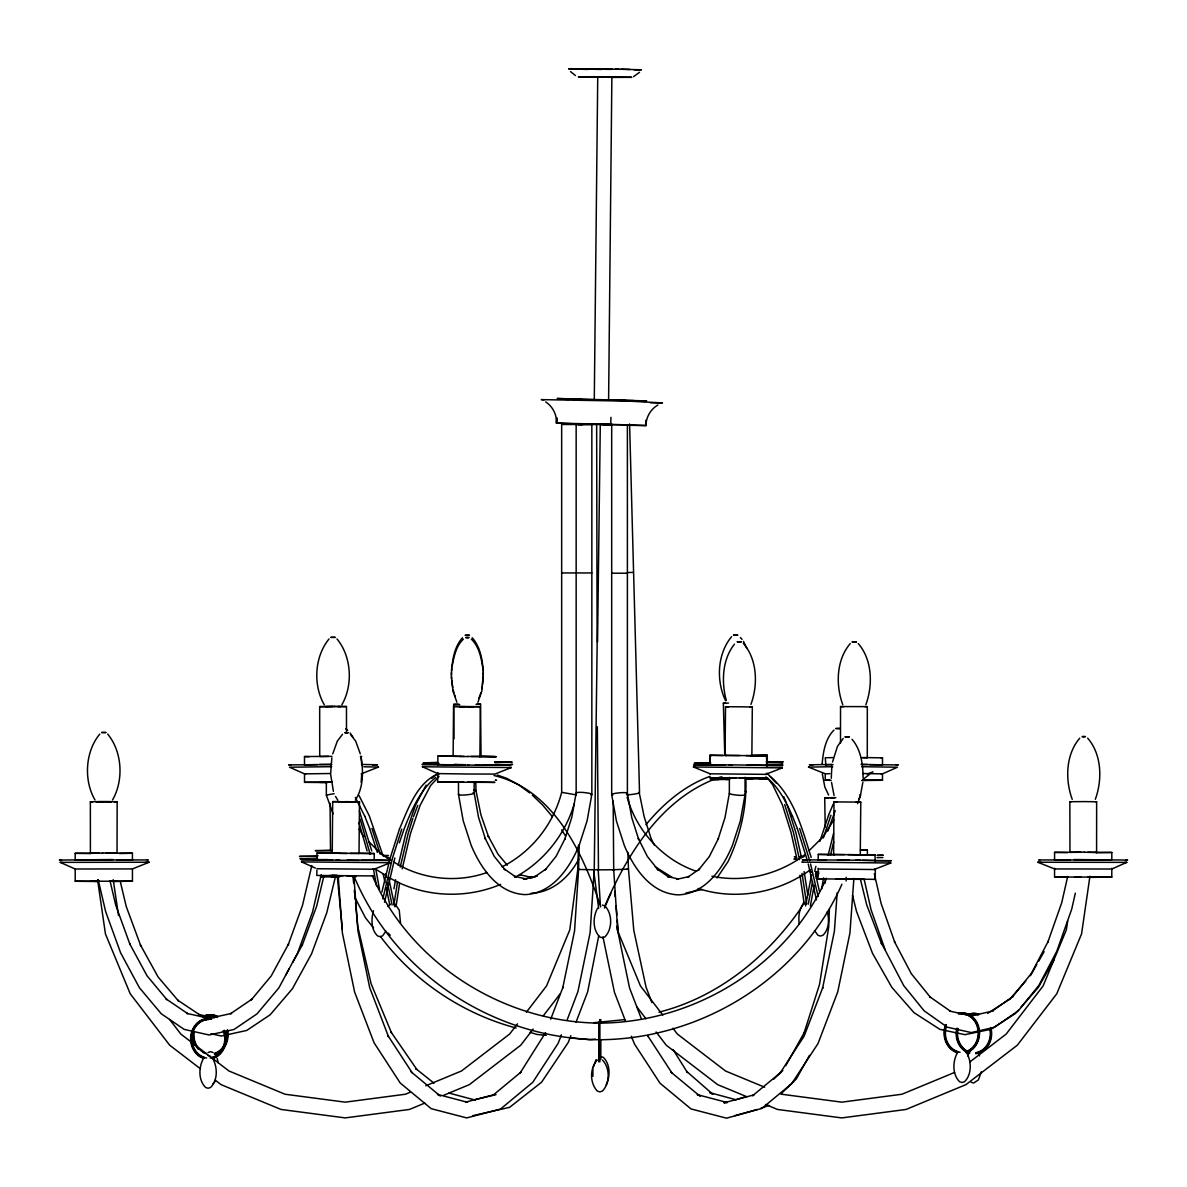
<?xml version="1.0" encoding="UTF-8"?>
<svg xmlns="http://www.w3.org/2000/svg" width="1187" height="1187" viewBox="0 0 1187 1187"><rect width="100%" height="100%" fill="white"/><g stroke="black" fill="none" stroke-linecap="round" stroke-linejoin="round"><path stroke-width="1.5" d="M831.182 780.393L825.247 780.185L825.247 773.79L808.54 767.099L832.74 766.713M825.855 764.903L825.262 757.781L833.066 757.588M840.5 743.151L840.53 706.577L867.326 706.621L867.282 757.84L861.569 757.707M861.614 780.527L882.475 780.26L882.49 773.865L897.461 767.217L861.807 766.698M882.49 764.977L882.505 757.855L862.712 757.529M1067.588 877.312L1054.56 877.03L1054.56 868.231M1054.575 859.744L1054.575 852.37L1084.666 852.118M1069.962 852.429L1069.843 801.715L1084.384 801.596L1096.64 801.774L1096.595 852.444L1095.838 852.474M1089.162 877.371L1111.789 877.104L1111.804 868.305M1111.804 859.818L1111.818 852.459L1084.339 852.281M597.536 641.885L600.296 424.442L608.056 424.501M483.332 672.584L481.803 691.116L477.931 702.229M863.112 778.257C863.023 764.873 861.168 749.769 852.014 739.308M316.87 870.279L316.825 875.457L374.053 875.947L372.703 875.887M316.959 859.937L317.018 853.052L333.428 853.023M339.927 853.319L332.241 853.171L332.686 801.64L339.037 801.655M350.21 853.408L359.038 853.408L359.483 801.863L354.765 801.759M374.187 860.501L374.246 853.542L358.667 853.245M463.909 782.188L437.662 781.892L437.751 772.678M437.81 765.318L437.884 756.119L454.309 756.089L453.108 756.253L453.553 706.488L459.888 706.517M471.076 756.475L479.904 756.475L480.349 706.71L475.616 706.606M709.752 764.547L709.841 755.288L766.476 755.807L766.965 766.965M726.281 755.481L725.064 755.436L725.524 706.725L740.065 706.799L752.321 706.992L751.861 755.704L751.104 755.718M825.366 878.973L818.021 878.81L818.125 868.35M818.199 859.848L818.258 854.403L874.893 854.922L875.412 861.94M833.63 854.566L833.986 801.878L860.783 802.145L860.263 854.818L848.008 854.625M873.899 879.404L875.249 879.374L875.353 868.914M594.286 399.722L597.729 77.021L604.613 77.021M608.605 399.885L611.869 77.14M579.078 845.322L578.603 869.418L574.553 930.979L562.712 988.118L562.95 987.258L550.709 1019.173M580.725 424.026L556.495 423.136L556.644 417.854M578.47 845.233L577.787 869.314L569.79 929.836L546.554 985.907L526.405 1012.17M646.129 420.272L645.98 425.554L610.756 424.338L610.949 417.305M829.401 908.96L828.689 927.24L819.505 984.542L803.777 1033.877L804.207 1032.645L785.764 1065.674M451.431 674.884L451.624 668.533M822.101 764.458C823.11 752.513 825.069 738.907 833.986 730.079M610.756 424.338L556.495 423.136L556.822 417.958M483.302 676.679L482.53 684.825M837.176 892.891L834.387 931.246L822.546 988.385L822.784 987.525L804.103 1036.221L779.755 1073.597L780.734 1072.425L752.543 1095.779L754.012 1094.889L723.877 1102.827L727.379 1102.56L697.273 1094.622L698.876 1095.26M853.883 878.425L849.937 933.041L837.755 991.857L818.006 1043.566L791.595 1083.776L761.817 1108.435L726.533 1118.169L691.057 1108.955L660.031 1083.241L634.526 1044.1L631.306 1036.251M400.523 923.085L399.233 910.103L395.182 904.182M592.907 1069.532L592.907 1076.253M451.624 670.789C452.455 659.334 454.517 646.574 462.485 637.745M831.864 766.045L831.271 778.301M862.845 782.337L860.649 794.415M745.822 777.975C747.113 806.7 740.362 835.678 728.061 861.569L717.022 877.95M1089.933 876.199L1081.565 933.917L1056.771 993.786L1017.318 1045.198L965.906 1084.651L906.037 1109.459L841.776 1117.917L777.53 1109.459L765.556 1104.489M393.936 904.791L397.586 881.511M396.013 906.571L399.604 883.336M1067.677 920.889L1066.356 929.836L1043.121 985.922L1006.175 1034.07L969.705 1062.053M331.856 757.84L330.609 774.132L333.399 791.343M452.054 666.723C453.864 657.049 455.897 646.203 463.375 639.14M646.129 423.062C646.93 415.613 651.44 408.714 657.924 404.96M393.95 888.781L395.583 879.686M502.116 866.822C531.628 851.969 553.439 824.253 561.659 792.337L561.659 424.486L591.838 424.486L591.838 794.4L587.105 820.781L579.197 845.233C569.701 867.979 552.489 893.485 525.158 894.612C497.828 893.485 480.616 867.979 471.135 845.233L463.212 820.781L458.479 794.4L458.479 782.233M729.352 777.351L729.352 793.287L725.005 817.561L718.001 839.521L718.447 838.482L709.336 856.539L698.446 870.116L699.573 868.988L687.585 877.327L689.143 876.555L676.605 879.359L678.37 879.092M805.572 905.889L811.582 874.73M808.273 904.168L812.531 881.763M810.365 905.859L814.193 885.279M821.671 888.781L823.615 877.876M824.98 883.336L825.633 879.701M481.803 688.861L482.293 686.175M598.723 935.935L587.654 991.872L576.021 1022.185M382.852 898.841L392.511 858.023L401.77 829.09M384.499 902.224L394.841 858.008M816.003 876.481L816.715 872.949M398.238 865.427L405.82 833.482L415.42 805.365M400.227 867.103L408.165 833.482L412.809 818.466M402.2 868.795L410.494 833.497L420.109 805.365L430.629 785.512L439.027 776.506M828.125 855.337L833.526 833.482M830.455 855.352L833.704 841.895M832.517 761.995L837.443 746.415L843.185 738.462M381.873 892.045L390.182 858.038L399.44 829.09M1067.662 876.585L1061.727 902.728L1047.884 942.063L1048.299 941.143L1031.429 973.31L1012.14 997.243L1012.971 996.486L992.065 1011.22L993.074 1010.938L971.337 1015.953L949.615 1011.057L950.624 1011.339L929.733 996.739L930.563 997.495L911.275 973.666L894.434 941.603L894.864 942.523L881.051 903.277L874.329 873.691M1075.348 893.114L1071.713 909.153L1056.801 951.232L1038.981 985.225L1018.58 1010.538L994.498 1027.245L971.337 1032.586L948.176 1027.378M311.84 865.531L302.448 905.562L288.189 944.837L288.589 943.917L271.185 975.996L251.288 999.855L252.104 999.083L230.53 1013.713L231.539 1013.431L209.105 1018.342L186.685 1013.357L187.694 1013.639L166.121 998.935L166.937 999.691L147.025 975.773L129.62 943.62L130.021 944.555L115.747 905.236L110.035 880.843M321.306 874.626L312.537 912.017L297.611 953.087L278.826 987.94L256.971 1013.906L234.017 1029.47L209.105 1034.99L184.193 1029.396L161.254 1013.743L139.398 987.703L120.599 952.79L105.673 911.661L98.15 879.582M814.712 871.317L815.87 866.406M323.725 876.689L316.632 906.304L302.077 945.609L302.462 944.689L292.714 962.36M335.313 877.104L326.781 912.729L311.543 953.858L292.403 988.756L270.146 1014.796L246.748 1030.435L221.39 1036.014L210.945 1033.758M373.49 910.755C371.13 918.975 370.923 929.599 377.57 935.89L380.063 936.691L382.555 935.89L385.998 931.157M593.04 1067.84L596.008 1059.679M981.352 1071.742L978.4 1079.918L973.622 1083.034L971.114 1082.232M332.761 753.834L337.316 741.133L342.524 734.293M480.839 692.837L480.186 694.944M819.846 841.449L828.556 815.246M823.303 837.992L830.945 815.232M827.829 831.078L835.247 810.691M399.366 842.874L404.055 829.223C411.221 810.617 420.302 789.533 435.748 777.515M574.271 803.644C565.279 834.698 543.453 861.881 515.01 877.267M857.593 803.658L860.664 795.082L859.611 794.889M859.996 796.522L858.75 799.578M413.432 816.834L417.765 805.365M545.56 1032.601L519.921 1073.345L520.9 1072.158L492.709 1095.512M561.421 1034.827L558.172 1043.299L532.755 1082.321L500.513 1109.059L466.699 1117.917L431.222 1108.688L400.197 1082.989L374.068 1042.75L354.616 992.05L342.39 933.027L338.221 876.243M567.282 1019.574L577.921 991.59L590.102 932.774L594.242 869.73L597.12 647.004L596.646 424.293L585.369 424.189M570.858 1035.658L568.276 1042.394L541.584 1082.218L509.624 1107.337L472.945 1115.646M399.5 828.941C408.269 808.673 416.726 782.663 438.775 773.405M479.815 695.983L478.94 698.001M828.615 815.083L833.215 804.133M605.073 905.562C627.671 853.616 661.189 799.044 716.785 778.286M604.42 908.07L610.771 893.514M750.926 704.425C758.092 684.973 757.41 659.527 743.299 643.309M865.857 704.663C873.009 685.211 872.341 659.749 858.231 643.532M1095.319 799.311C1102.471 779.859 1101.803 754.398 1087.693 738.18M415.48 805.201L426.088 785.171M203.303 1058.715C198.63 1067.395 198.229 1080.14 205.574 1087.455L208.081 1088.256L210.589 1087.455C217.933 1080.14 217.533 1067.395 212.859 1058.715M957.286 1052.958C952.612 1061.638 952.211 1074.398 959.556 1081.713L962.063 1082.514L964.571 1081.713C971.916 1074.398 971.515 1061.638 966.841 1052.958M967.642 1055.896L968.844 1053.477M597.551 908.203C592.847 916.883 592.447 929.658 599.821 936.958L602.343 937.76L604.866 936.958C612.581 929.035 612.581 913.812 604.866 905.874L602.343 905.087M606.216 1084.903C610.281 1076.416 610.415 1064.294 603.337 1057.35L600.815 1056.564M578.707 859.225C569.434 877.045 552.252 892.654 531.183 893.217M803.807 902.387L800.468 908.827C766.579 957.701 717.215 997.466 658.919 1012.185M816.315 878.246L818.822 873.409M826.404 878.246C787.738 965.565 694.855 1022.541 600.028 1023.105C504.045 1022.63 410.568 964.141 372.243 875.516M841.909 884.226C800.691 978.029 701.74 1039.011 600.028 1039.738C494.193 1038.981 394.93 974.171 353.993 876.214M285.622 975.224L289.168 968.785M809.46 1055.377L796.269 1079.028L780.764 1094.073M1030.42 975.699L1036.815 964.467M1038.64 961.262L1044.13 951.648M1053.997 959.897L1038.18 987.643L1020.701 1007.54M833.749 820.113L823.125 836.776L809.089 850.678M112.513 799.964C123.938 780.289 122.246 751.638 107.676 734.085M341.826 704.811C353.251 685.151 351.56 656.485 336.989 638.932M355.299 800.172C363.459 787.901 363.385 771.832 361.16 757.796M517.458 1023.847L509.609 1034.055L461.461 1071L425.777 1085.779M533.156 1029.04L520.752 1045.198L469.34 1084.651L443.686 1095.275M543.29 1015.82L560.205 993.786M645.995 824.639C663.147 803.925 684.409 785.571 710.004 776.372M1025.761 980.996L1009.484 999.543L1010.271 998.786L987.599 1013.401M1018.372 1010.196L1015.256 1013.609L991.13 1029.174M734.471 644.17C722.126 659.542 721.355 681.976 726.251 700.36M639.511 72.318L633.546 76.651M387.956 906.512L390.197 904.182M804.385 903.352C798.717 908.396 798.406 916.898 799.192 923.946M213.096 1083.553L215.351 1081.238M597.358 1060.006C589.657 1067.929 589.657 1083.152 597.358 1091.076L599.895 1091.877L602.417 1091.076C610.133 1083.152 610.133 1067.929 602.417 1060.006M99.738 734.1C85.197 751.683 83.535 780.334 95.005 799.993M329.051 638.947C314.51 656.53 312.849 685.181 324.318 704.841M731.593 636.707C717.215 653.785 716.028 681.071 725.643 700.76M850.293 643.547C836.227 659.794 835.589 685.255 842.785 704.692M1079.755 738.195C1065.689 754.442 1065.036 779.889 1072.232 799.341M773.672 1079.206L782.856 1070.437M431.653 778.42L437.335 773.894M863.899 778.761L869.581 774.265M437.365 773.716L438.819 774.696M534.373 877.059L546.376 868.736L545.234 869.863L556.124 856.287L565.249 838.23L564.804 839.254L571.793 817.309L576.155 793.035L576.155 424.486M805.246 854.477C778.909 874.537 744.472 882.95 711.948 876.229M810.484 869.7C778.791 892.95 735.673 900.829 698.208 888.484M768.924 1105.379L760.63 1108.421M313.368 859.7L317.359 859.7M1126.775 862.37L1111.804 869.018L1054.56 868.943L1037.853 862.252L1126.775 862.37L1124.668 862.489M765.541 774.399L782.352 767.87L693.431 766.98L710.256 773.85M873.988 869.552L890.814 863.008L801.893 862.133L802.813 862.192M410.494 1092.114L405.39 1094.236L345.224 1102.159L285.043 1094.236L228.972 1071L180.825 1034.055L169.622 1019.47M424.857 1103.064L409.47 1109.444L345.224 1117.902L280.963 1109.444L221.094 1084.651L215.218 1080.14M954.63 1072.425L901.957 1094.236L841.776 1102.159L781.61 1094.236M361.16 773.865L378.46 767.084L363.83 766.772M132.44 868.929L149.147 862.237L60.225 862.37L75.196 869.003L132.44 868.929L132.454 881.184L112.646 881.511M509.208 767.455L511.315 767.544L494.964 774.072L467.826 774.013L437.736 773.583L422.394 766.787L423.314 766.713M316.884 868.736L374.113 869.225L390.449 862.697L388.342 862.608M867.311 774.087L873.068 771.862M594.123 869.774L579.004 869.477M487.026 872.49C456.772 883.365 421.029 879.374 393.95 862.059M500.632 884.36C465.022 899.538 421.934 897.194 388.683 877.267M208.066 1052.483L210.574 1051.682L213.096 1052.483M735.332 1099.948L745.495 1096.788M757.232 1109.474L734.976 1115.646M590.785 794.889L591.571 794.682M702.348 889.478L685.938 892.995M465.808 1102.1L494.178 1094.637M718.313 777.678L721.844 776.758M496.003 1094.637L473.494 1100.008L475.245 1100.082L449.027 1093.079M328.547 756.371L319.718 756.534L319.674 706.606L335.446 706.443M346.5 732.453L346.47 706.562L336.485 706.502M91.162 853.334L90.405 853.305L90.36 801.759L106.133 801.596M117.038 853.29L117.157 801.715L114.041 801.818M90.405 853.305L99.233 853.156M535.93 876.288L523.408 879.092L526.924 879.092L514.386 876.288L515.944 877.059L503.956 868.736L505.083 869.863L494.193 856.287L485.082 838.23L485.528 839.254L478.524 817.309L474.177 793.035L474.177 782.396M724.753 754.962L723.358 703.253L728.521 703.06M990.136 1029.441L965.001 1034.663L939.881 1029.352L913.975 1012.645L891.852 987.361L872.534 953.369L856.48 911.304L852.533 895.265M537.281 876.125L529.165 877.757L532.637 877.653L519.55 874.641L521.093 875.353M340.758 706.591L338.191 706.517M95.954 801.744L103.195 801.655M326.336 782.5L326.336 795.067L334.185 793.702M596.646 424.293L580.992 424.397L612.492 424.545M304.51 765.2L304.495 756.549L331.974 756.356M361.145 756.549L361.738 765.125M377.54 767.217L378.46 767.084M331.722 766.683L289.539 767.217L304.51 773.865L304.525 782.322L331.677 781.966M361.16 782.322L361.753 773.776M75.196 860.308L75.182 853.319L102.661 853.141M132.425 860.234L132.425 853.245L119.383 853.527M147.351 860.071L148.271 859.937L75.79 859.967M149.147 862.237L145.63 862.445M75.196 869.032L75.211 881.258L132.454 881.184M480.349 706.71L469.533 706.666M359.483 801.863L344.393 801.863M332.241 853.171L333.458 853.141M603.723 424.278L609.05 424.545L608.263 424.56M334.749 706.502L325.268 706.606L332.82 706.502M97.215 801.7L111.563 801.729L110.806 801.774M612.937 869.863L613.709 869.73L613.175 801.151M593.619 1022.734L624.822 1019.618M595.414 1039.204L589.939 1039.738L569.908 1037.75M459.132 706.532L470.898 706.71M474.77 706.666L471.358 706.68M338.384 801.67L342.687 801.759M495.261 756.787L496.433 756.668L479.385 756.46M495.142 762.395L496.492 762.277L495.543 762.173M495.305 780.319L496.492 780.2L495.721 780.111M316.514 856.153L315.341 856.272L316.113 856.361M301.795 858.542L299.955 858.72L317.537 859.062M387.125 858.082L388.965 857.904L387.763 857.756M454.027 738.863L453.701 704.395L458.212 704.217M481.047 756.772L480.542 704.158L476.032 704.336M438.418 764.576L460.437 764.977M495.053 765.111L482.011 765.14M511.315 767.544L422.394 766.787M437.662 781.892L457.455 781.892M374.246 853.542L317.018 853.052M315.341 868.053L301.528 861.925L302.448 861.866M390.449 862.697L301.528 861.925M881.14 757.929L882.505 757.855M825.262 764.829L833.066 764.636M881.14 764.977L882.49 764.903L869.463 764.621M896.23 765.051L898.336 764.932L862.697 764.576M881.125 773.939L882.49 773.865L862.697 773.538M825.247 780.185L829.817 780.037M1111.818 852.459L1096.239 852.696M1054.575 859.967L1070.155 859.729M1125.543 860.189L1127.65 860.071L1073.879 859.536M1054.56 877.03L1111.789 877.104M633.205 572.416L628.19 572.505M867.326 706.621L864.967 706.68M1095.883 801.804L1096.64 801.774M1069.799 852.4L1080.823 852.266M383.49 855.916L388.49 855.604L383.134 855.337M594.375 869.774L598.871 869.611M583.663 424.234L581.927 424.501M582.327 424.382L577.95 424.545L581.393 424.486M460.185 706.769L463.494 706.71M372.763 765.036L377.585 764.784L362.955 764.473M353.103 801.967L353.963 801.922L348.681 801.818M830.781 797.709L835.856 797.634M581.63 424.085L576.007 424.352L582.001 424.397M437.083 762.366L423.18 762.944L438.953 763.286M498.748 765.007L512.65 764.443L511.449 764.28M631.573 77.348L611.884 77.392M346.545 801.937L349.957 801.863M766.55 762.039L783.212 761.787L766.416 762.084L767.351 762.054L767.232 755.184L752.855 755.451M781.313 764.116L782.856 764.087L766.194 764.339M829.817 773.642L825.84 773.865M710.33 779.696L718.758 779.533M825.217 827.042L824.713 797.961L834.773 797.783M867.445 855.382L867.356 849.922L860.441 850.04M811.404 872.163L810.409 872.178L811.374 872.163M495.142 762.766L512.176 762.128L494.593 761.787M330.298 850.174L315.282 850.664L332.345 850.886M318.086 855.753L299.48 856.406L317.063 856.762M725.717 703.223L723.358 703.253M750.436 755.481L751.46 755.451M729.174 779.355L725.539 779.429L727.557 779.399M748.789 779.043L752.424 778.969L748.181 779.043M759.205 778.865L767.633 778.717L746.074 779.087M800.29 856.643L803.836 856.584M877.297 855.367L883.306 855.248L877.386 855.337M815.795 872.074L818.852 872.03L815.736 872.104M752.959 755.407L767.232 755.184M714.144 779.636L729.782 779.369M828.689 797.901L824.713 797.961M860.516 850.026L867.356 849.922M800.201 856.673L803.733 856.613M114.115 881.303L117.231 881.199L109.545 881.095M767.069 755.852L751.49 755.807M765.63 765.437L766.98 765.407L747.187 765.081M780.26 767.9L782.352 767.87M709.663 773.805L766.891 774.369M875.487 854.966L859.907 854.922M877.03 857.637L882.95 857.548M818.199 859.996L826.004 859.981M888.707 863.053L890.814 863.008M352.569 876.748L356.07 876.703M818.021 878.81L849.002 879.181M752.321 706.992L749.961 707.007M725.064 755.436L739.59 755.511M710.894 756.149L709.93 756.164L710.049 763.018M766.387 762.069L767.351 762.054M860.783 802.145L856.05 802.145M833.467 854.551L844.506 854.595M317.537 764.606L304.51 764.888L305.86 764.977M862.534 780.349L867.267 780.245L864.151 780.141M832.028 764.428L809.415 764.799L812.932 765.007M339.69 876.881L320.445 876.896M99.263 881.095L90.598 881.214L98.12 881.362M634.199 69.855L641.455 69.766L615.311 69.128M1074.502 876.956L1080.808 876.926M1088.88 877.208L1096.565 877.089L1087.737 876.941M319.422 764.413L330.847 764.383M331.663 764.547L288.664 764.918L290.77 765.036M329.823 773.523L304.51 773.865L305.875 773.939M332.004 782.129L319.733 782.307L327.419 782.411M346.426 732.691C340.476 732.765 352.598 732.676 346.559 732.735M348.711 802.011L344.868 802.011M609.643 424.486L611.943 424.486M561.659 572.95L591.838 572.95M611.691 573.217L627.389 573.217M467.277 637.553C473.583 637.597 461.253 637.538 467.426 637.597M1083.657 736.593C1089.963 736.637 1077.618 736.578 1083.79 736.637M102.334 852.978L132.425 853.245M113.121 859.536L59.35 860.071L61.457 860.189M588.663 68.876L578.381 68.935L601.572 69.454M588.604 76.725L578.306 76.769L594.717 77.2M459.695 704.499L453.701 704.395M334.541 706.502L346.47 706.562M861.05 764.398L867.578 764.413M438.686 764.413L421.978 764.487L468.717 765.155M458.597 781.996L452.885 782.025L460.571 782.159M327.152 782.589L304.525 782.322M350.506 801.818L353.489 801.789M105.228 801.655L117.157 801.715M106.177 853.141L117.201 853.26M328.576 859.729L316.959 859.774L332.538 860.056M361.16 860.293L374.187 860.263L372.837 860.204M337.746 875.561L332.034 875.591L343.073 875.754M355.714 875.843L346.574 875.798M336.752 876.674L330.995 876.614M97.838 881.526L75.211 881.258M594.732 68.92L568.647 68.905L587.713 69.439M588.574 76.725L629.793 77.259M768.182 765.57L782.827 765.57L729.055 764.829M746.905 778.108L751.638 778.108L739.382 777.93M876.644 860.723L891.274 860.723L855.634 860.234M835.603 878.944L844.269 879.003M725.331 764.873L710.345 764.873M454.235 764.591L457.618 764.621M475.26 765.111L510.9 765.244L496.255 764.932M862.682 779.948L882.475 780.26M107.171 801.655L110.866 801.7M1087.767 852.281L1096.595 852.444M90.761 853.572L75.182 853.319M328.369 859.611L301.112 859.64L339.586 860.13M116.845 859.714L132.425 859.967M329.852 875.412L336.618 875.457M852.34 879.196L860.026 879.226L847.77 879.048M864.284 879.359L852.622 879.285M590.963 68.876L601.512 68.965M467.53 706.651L471.521 706.71M467.648 756.445L495.127 756.609L479.548 756.312M732.379 764.932L693.905 764.68L710.627 765.007M454.354 764.502L464.963 764.68M467.901 765.051L480.142 765.244M735.866 777.9L724.842 777.841L727.957 777.915M744.234 778.168L766.861 778.257L709.618 777.693L716.963 777.856M467.426 782.218L479.682 782.248L474.948 782.144M346.678 801.804L350.655 801.863M347.034 860.204L390.033 860.397L375.404 860.071M359.275 860.397L336.262 860.189M604.702 69.172L597.818 69.172L619.065 69.187M605.4 69.321L612.284 69.321L608.367 69.232M464.577 706.651L468.093 706.68M460.511 756.475L467.975 756.549M460.289 782.248L494.89 782.381L472.278 782.01M344.957 801.655L348.459 801.685M343.726 801.804L347.227 801.833M1067.617 852.667L1054.575 852.37M339.645 853.408L347.094 853.483M860.53 860.219L802.353 859.833L807.175 859.981M837.503 859.981L849.091 860.085M626.944 869.062L628.472 869.107L633.784 930.296L646.01 986.99L651.886 1002.6M848.097 878.973L875.249 879.374M845.159 879.211L849.64 879.255M600.221 68.965L609.806 69.069M601.171 399.722L608.753 399.871M640.98 401.354L645.817 401.354L638.888 401.043M611.542 424.812L600.414 424.486M477.189 704.054L480.542 704.158M465.482 706.636L453.553 706.488M472.471 706.725L473.702 706.74M324.407 706.71L319.674 706.606M464.147 756.416L437.884 756.119M729.411 778.019L718.387 777.886M344.631 801.774L332.686 801.64M347.554 801.715L349.497 801.729M834.669 854.685L818.258 854.403M842.058 879.107L845.5 879.137M606.498 77.036L611.053 77.125M594.702 77.2L598.1 77.244M746.148 755.585L751.861 755.704M722.883 755.525L709.841 755.288M460.793 756.386L453.108 756.253M862.4 860.308L875.427 860.56M728.655 706.799L725.524 706.725M837.102 801.952L833.986 801.878M638.398 400.85L646.648 400.909L557.178 398.491L581.393 399.381M650.372 402.794L662.465 402.897L629.288 401.161L541.272 399.618L544.091 399.796M843.645 706.68L840.53 706.577M621.394 69.232L629.882 69.425M92.734 801.833L90.36 801.759M579.108 869.329L577.787 869.314L578.559 869.359M607.136 424.531L603.782 424.456M629.036 425.302L645.98 425.554L645.951 420.361M309.065 756.698L304.495 756.549M626.128 400.583L608.976 400.153M603.382 424.664L611.602 424.887M598.871 77.066L597.729 77.021M1111.21 859.967L1038.729 859.952L1039.649 860.071M1041.37 862.459L1037.853 862.252M331.9 850.604L330.505 850.515L330.06 803.302M568.632 399.425L557.994 398.98L634.199 400.583M1071.06 801.804L1069.843 801.715M479.162 756.445L479.904 756.475M358.281 853.379L359.038 853.408M372.763 869.166L374.113 869.225M629.763 77.259L631.618 77.348M360.373 756.386L361.738 756.46M60.225 862.37L62.332 862.489M612.922 869.715L628.457 869.166L627.893 852.444M693.431 766.98L694.365 767.039M875.338 869.522L818.704 868.988M465.779 1102.159L467.544 1102.293L437.439 1094.369L439.042 1094.993M546.213 1035.376L537.103 1034.47L530.099 1032.319M808.54 767.099L809.46 767.217M598.471 869.997L597.328 726.741M494.029 775.526C553.988 789.622 583.203 853.572 600.726 906.898M561.659 792.337L576.303 794.889M214.372 1017.852L198.541 1014.455L199.55 1014.722L177.575 1000.092L178.376 1000.849L158.108 976.99L140.392 944.897L140.778 945.816L126.252 906.542L120.436 882.164M678.341 878.959L667.598 876.555L669.156 877.327L657.168 868.988L658.295 870.116L647.405 856.539L638.294 838.482L638.725 839.521L631.736 817.561L627.389 793.287L627.389 424.753L611.691 424.753L611.691 794.652L616.424 821.033L624.332 845.5C633.828 868.246 651.04 893.737 678.37 894.879C705.701 893.737 722.913 868.246 732.394 845.5L740.317 821.033L745.05 794.652L745.05 777.277M735.525 1099.622L709.752 1092.648L712.838 1094.28L686.576 1071.327L687.481 1072.633L672.999 1049.456M612.744 795.156L611.691 794.652A8.057 1.202 -5 0 1 615.623 793.287L619.54 792.797A7.745 1.142 -5 0 1 626.335 792.797L627.389 793.287M473.123 792.53L474.177 793.035A8.057 1.202 -5 0 1 470.245 794.4L466.328 794.889A7.745 1.142 -5 0 1 459.532 794.889L458.479 794.4A8.057 1.202 -5 0 1 458.746 794.073M516.093 1028.001C462.559 1013.802 413.625 980.907 380.463 936.528M208.081 1055.584L210.589 1056.385M696.591 871.317C663.147 860.219 636.618 831.108 627.122 797.323M497.353 775.037L506.775 778.36L519.06 785.037L529.684 792.931M764.621 1087.203L725.539 1071.015L677.391 1034.07L672.91 1028.224M746.742 1096.699L717.66 1084.651L666.248 1045.198L656.099 1031.978M575.472 75.567L570.532 71.591M655.269 866.851L671.99 877.282M390.894 860.16L381.754 854.462L368.979 841.82M376.516 869.685L385.641 875.368M639.14 792.13L644.126 816.582L651.055 838.423L654.274 845.025M947.167 1027.096L924.109 1010.79L903.722 985.611L885.502 950.787L871.05 909.717L864.181 879.448M770.17 776.417C794.058 796.551 802.086 828.867 811.211 857.444M545.694 401.918C552.682 406.473 556.94 414.797 556.495 423.136M200.529 1068.864L169.682 1045.198L130.229 993.786L105.435 933.917L97.586 879.804M345.729 728.773L347.628 730.346M434.041 1083.212L415.658 1068.523L416.845 1069.457L390.894 1031.829L391.502 1032.868L371.101 983.726L357.806 926.646L355.551 903.04M670.744 1071.95L700.211 1096.358M410.91 1071.698L440.362 1096.105M765.867 776.906C778.702 786.803 785.987 801.848 792.501 816.285M767.01 773.167L776.283 783.064M532.28 795.142L542.504 804.905L552.356 816.626M471.328 639.14C479.696 647.227 481.685 659.72 483.139 670.759M350.462 734.293L355.685 741.118L360.269 753.804M387.986 932.952L390.241 935.267M740.421 637.553L742.068 639.392M472.203 637.731C481.032 647.672 482.886 662.064 483.332 674.839M507.264 865.175L498.006 854.18L488.183 835.974L488.614 836.969L480.928 814.905L475.957 790.572L475.794 781.714M373.579 927.937L365.537 917.922L355.551 898.678M662.836 1015.093L640.446 985.922L617.21 929.836L616.721 926.172M636.944 1007.006L645.965 1018.758M350.165 733.032L352.836 737.172M767.574 778.019L772.663 784.755L782.352 804.741L791.106 832.695L797.085 859.581M561.703 829.906L565.516 835.93M337.791 800.186L335.506 796.432M671.931 1072.944L647.657 1035.687L648.28 1036.785M412.097 1072.677L387.823 1035.435L388.446 1036.518L369.706 987.658L357.91 930.742L353.86 876.303M359.053 829.194L363.875 836.761M828.63 795.067L824.861 787.129L822.339 773.998M743.507 641.395L746.846 648.428M884.998 949.704L881.347 943.279L881.718 944.199L866.718 904.88L860.278 878.751M359.053 795.587L369.35 815.988L383 855.753M355.373 797.471L364.795 816.285M456.876 702.244L452.989 691.16L451.461 676.709M978.4 1053.477L979.601 1055.896M814.505 930.549L817.947 935.267L820.44 936.053L822.932 935.252C829.179 929.376 829.312 919.45 827.324 911.631M783.613 796.507L786.328 802.842M455.407 697.021L454.606 694.974M792.441 816.137L797.397 828.674M364.735 816.137L369.691 828.674M359.364 810.973L371.768 850.96M641.173 1018.253L629.54 987.91L617.744 931.009L613.709 869.73L598.189 869.863L600.325 904.316M625.475 1021.043L614.451 992.317L602.966 936.855M326.336 795.067L333.102 813.926M787.07 804.563L795.898 832.666L801.537 857.875M784.681 804.578L793.509 832.681L799.474 859.566M799.682 828.526L809.727 860.709M797.338 828.526L807.383 860.709M371.961 828.526L380.166 854.076M369.632 828.526L377.318 852.385M360.21 819.164L370.181 854.328M358.934 822.502L367.109 850.99M834.06 795.513L831.538 782.381M810.573 863.988L818.14 896.511M808.228 863.988L816.478 899.909M217.147 1058.418L218.304 1062.973M453.3 690.211L453.953 692.867M815.469 873.825L819.475 891.422M388.55 877.341L394.811 906.72M385.419 873.825L386.22 877.341M387.422 882.624L392.125 905.013M383.075 873.825L385.078 882.609M386.279 887.891L389.796 905.013M375.849 869.433L379.543 889.404M373.519 869.448L376.531 885.784M452.737 687.555L451.743 680.804M804.133 871.584L807.798 895.043M802.041 873.409L806.626 903.945M799.949 875.234L804.237 903.96M113.21 879.701L118.522 915.503M593.841 871.659L598.634 908.278M353.118 877.608L353.637 883.054M354.334 890.324L355.195 899.405M337.286 876.036L342.301 929.198M614.792 891.407L615.267 896.838M616.053 905.874L616.825 914.91M617.299 920.326L618.397 932.982M629.585 423.996L639.526 792.397A8.057 1.187 -6.1 0 1 636.009 793.821L632.152 794.415A7.745 1.142 -6.1 0 1 626.499 794.726M451.431 672.614L451.461 678.979M600.815 1019.603L600.815 1023.09M600.815 1039.767L600.815 1059.249M599.895 1022.244L599.895 1061.905M599.687 1019.603L599.687 1022.304M599.687 1039.767L599.687 1059.249M598.767 1022.244L598.767 1061.905M959.022 1013.194A20.164 17.464 -90 0 1 979.127 1028.684A20.164 17.464 -90 0 1 966.589 1052.528M957.538 1052.528A20.164 17.464 -90 0 1 945.193 1027.838M958.473 1013.194A20.164 17.464 -90 0 1 978.563 1028.684A20.164 17.464 -90 0 1 966.025 1052.528M956.989 1052.528A20.164 17.464 -90 0 1 945.683 1024.529M962.063 1013.787A19.259 16.677 -90 0 1 978.607 1030.539A19.259 16.677 -90 0 1 966.381 1051.652M957.746 1051.652A19.259 16.677 -90 0 1 945.95 1028.061M958.606 1014.084A19.259 16.677 -90 0 1 977.791 1028.877A19.259 16.677 -90 0 1 965.817 1051.652M960.06 1052.246A19.259 16.677 -90 0 1 946.395 1024.9M203.2 1016.621A20.164 17.464 -90 0 1 217.963 1016.621M227.459 1029.678A20.164 17.464 -90 0 1 223.957 1047.869M222.933 1049.16A20.164 17.464 -90 0 1 215.099 1054.382M198.229 1049.16A20.164 17.464 -90 0 1 196.27 1046.459M195.454 1044.975A20.164 17.464 -90 0 1 193.11 1034.901M194.891 1044.975A20.164 17.464 90 0 1 192.813 1031.384M202.636 1016.621A20.164 17.464 90 0 1 217.399 1016.621M227.221 1031.384A20.164 17.464 90 0 1 214.535 1054.382M205.707 1016.295A19.259 16.677 -90 0 1 217.073 1017.437M226.45 1031.548A19.259 16.677 -90 0 1 214.343 1053.507M205.707 1053.507A19.259 16.677 -90 0 1 202.962 1052.35M198.229 1048.522A19.259 16.677 -90 0 1 193.585 1031.548M227.014 1031.548A19.259 16.677 -90 0 1 223.349 1047.29M222.37 1048.522A19.259 16.677 -90 0 1 214.892 1053.507M206.256 1053.507A19.259 16.677 -90 0 1 194.149 1031.548M207.68 1015.924A19.259 16.677 -90 0 1 214.892 1016.295M990.492 1028.357A20.164 17.464 -90 0 1 978.147 1053.062M969.096 1053.062A20.164 17.464 -90 0 1 966.233 1051.86M964.883 1051.044A20.164 17.464 -90 0 1 956.752 1028.357M969.096 1014.099A20.164 17.464 -90 0 1 978.147 1014.099M969.66 1014.099A20.164 17.464 -90 0 1 978.711 1014.099M991.056 1028.357A20.164 17.464 -90 0 1 975.699 1053.67M969.66 1053.062A20.164 17.464 -90 0 1 957.316 1028.357M989.735 1028.595A19.259 16.677 -90 0 1 977.94 1052.186M965.283 1050.258A19.259 16.677 -90 0 1 957.508 1028.595M970.729 1014.603A19.259 16.677 -90 0 1 973.622 1014.321M990.299 1028.595A19.259 16.677 -90 0 1 975.64 1052.765M969.868 1052.186A19.259 16.677 -90 0 1 958.072 1028.595M969.868 1014.974A19.259 16.677 -90 0 1 978.503 1014.974M203.556 1058.285A20.164 17.464 90 0 1 191.018 1034.441A20.164 17.464 90 0 1 211.108 1018.936M224.951 1033.58A20.164 17.464 90 0 1 212.592 1058.285M204.119 1058.285A20.164 17.464 90 0 1 191.582 1034.441A20.164 17.464 90 0 1 211.672 1018.936M224.462 1030.271A20.164 17.464 90 0 1 213.156 1058.285M223.201 1030.657A19.259 16.677 -90 0 1 212.399 1057.409M206.627 1057.988A19.259 16.677 -90 0 1 191.389 1038.803A19.259 16.677 -90 0 1 206.627 1019.618M223.75 1030.657A19.259 16.677 -90 0 1 210.084 1057.988M204.327 1057.409A19.259 16.677 -90 0 1 192.101 1036.296A19.259 16.677 -90 0 1 208.645 1019.544M729.352 793.287A8.057 1.202 5 0 0 733.284 794.652L737.201 795.156A7.745 1.142 5 0 0 743.997 795.156L745.05 794.652A8.057 1.202 5 0 0 744.783 794.326M846.197 877.282A240.367 120.184 -90 0 1 846.138 880.962M591.838 794.4A8.057 1.202 5 0 0 587.921 793.035L583.989 792.53A7.745 1.142 5 0 0 577.194 792.53L576.155 793.035A8.057 1.202 5 0 0 576.422 793.361M745.332 791.195A8.057 1.276 3 0 1 746.193 791.877M473.776 790.097A7.745 0.979 -6.2 0 1 474.993 790.171L475.957 790.572A8.057 1.024 -6.2 0 1 475.646 790.868M330.995 637.36L335.075 637.36L330.995 637.36M465.334 635.297L469.414 635.297L465.334 635.297M733.551 635.134L737.631 635.134L733.551 635.134M737.32 641.737L741.4 641.737L737.32 641.737M852.251 641.959L856.331 641.959L852.251 641.959M101.681 732.513L105.777 732.513L101.681 732.513M835.945 728.506L840.025 728.506L835.945 728.506M845.144 736.89L849.224 736.89L845.144 736.89M695.73 763.256L694.187 763.3L710.835 763.033L695.73 763.256M695.359 765.57L693.816 765.6L695.315 765.585M795.824 856.732L794.281 856.762L795.78 856.747M795.453 859.032L793.925 859.062L795.409 859.047"/></g></svg>
